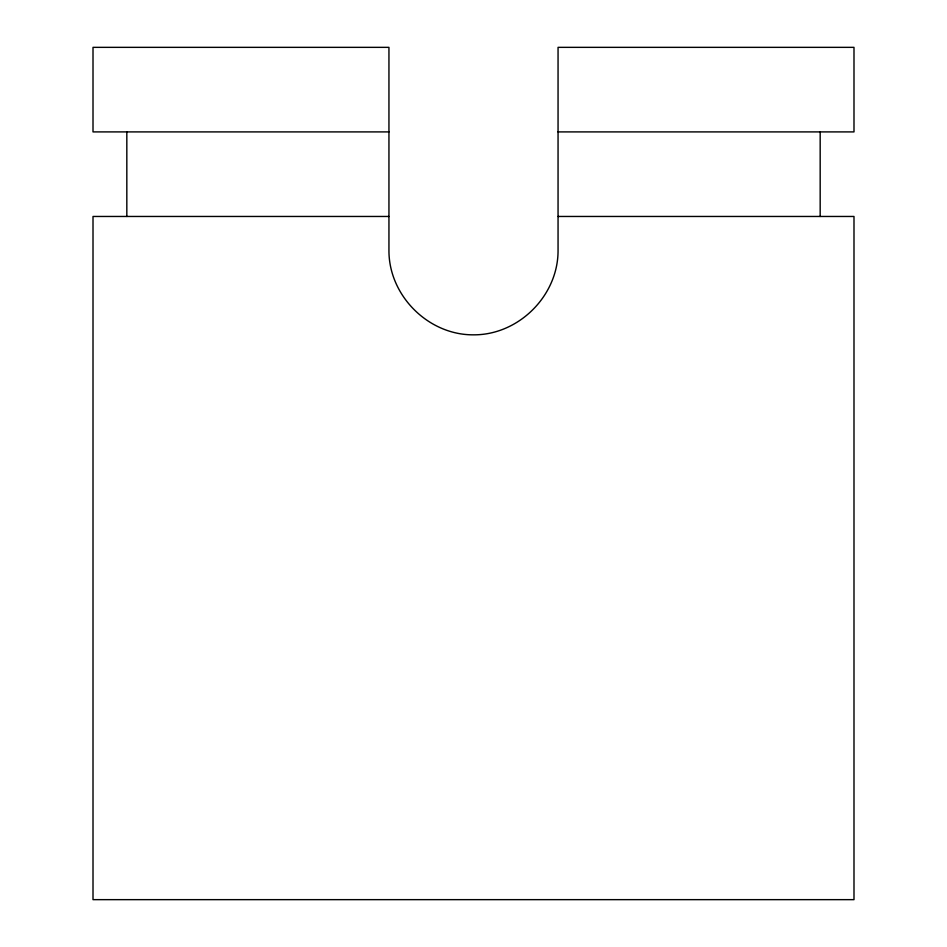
<?xml version="1.0" encoding="UTF-8"?>
<svg xmlns="http://www.w3.org/2000/svg" width="947" height="947" viewBox="0 0 947 947"><rect width="100%" height="100%" fill="white"/><g stroke="black" fill="none" stroke-linecap="round" stroke-linejoin="round"><path stroke-width="1.42" d="M388.945 131.905L93.007 131.905L93.007 47.35L388.945 47.35L388.945 250.28C388.661 295.535 428.245 335.12 473.5 334.836C518.755 335.12 558.339 295.535 558.055 250.28L558.055 47.35L853.993 47.35L853.993 131.905L558.055 131.905M388.945 216.461L93.007 216.461L93.007 899.65L853.993 899.65L853.993 216.461L558.055 216.461M820.173 131.905L820.173 216.461M126.827 131.905L126.827 216.461"/></g></svg>
